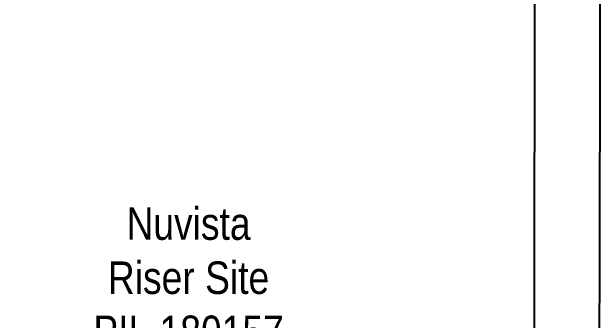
# Model space of a CAD drawing. Extents: x 383425 to 391668, y 6055101 to 6059545.
# Drawn here: x 386157.2 to 386338.5, y 6058925 to 6059020 of the extents above; entities that cross this region are included whole.
import ezdxf

# ---------------------------------------------------------------- set-up
doc = ezdxf.new("R2010")
doc.units = 0
doc.header["$LTSCALE"] = 5
doc.layers.add('C-RW', color=13, linetype='Continuous')
doc.layers.add('C-WS-T', color=13, linetype='Continuous', lineweight=9)
doc.styles.add('80CG', font='ARIALN.TTF', dxfattribs={"height": 10})

msp = doc.modelspace()

# ---------------------------------------------------------------- linework, layer by layer
at = {"layer": 'C-RW', "flags": 128}
for points in [[(385741.991, 6058754.01), (385902.365, 6058708.524), (385902.873, 6058755.97), (385902.997, 6058766.249), (385903.567, 6058771.239), (385919.308, 6058766.785), (385927.986, 6058764.331), (385966.06, 6058757.458), (385973.628, 6058756.092), (386021.154, 6058752.079), (386073.729, 6058752.197), (386143.465, 6058755.861), (386141.921, 6058785.809), (386217.611, 6058789.784), (386212.07, 6058894.59), (386261.972, 6058897.215), (386291.977, 6058898.794), (386317.987, 6058900.163), (386318.003, 6058920.199), (386318.019, 6058939.323), (386318.528, 6059313.637), (386315.384, 6059369.547), (386309.605, 6059472.355)], [(386338.505, 6059314.036), (386337.957, 6058939.143), (386337.927, 6058921.248), (386337.895, 6058901.21), (386337.865, 6058880.985), (386293.04, 6058878.588), (386263.036, 6058876.982), (386233.193, 6058875.386), (386233.816, 6058863.547), (386238.444, 6058775.668), (386157.808, 6058771.429), (386158.846, 6058751.545), (386159.371, 6058741.511), (386074.127, 6058737.239)]]:
    msp.add_lwpolyline(points, dxfattribs=at)

# ---------------------------------------------------------------- texts
at = {"layer": 'C-WS-T', "insert": (386211.58, 6058938.01), "char_height": 9.9962, "width": 58.1406, "attachment_point": 5, "style": '80CG'}
msp.add_mtext('Nuvista\\PRiser Site\\PPIL 180157', dxfattribs=at)

doc.saveas('drawing.dxf')
